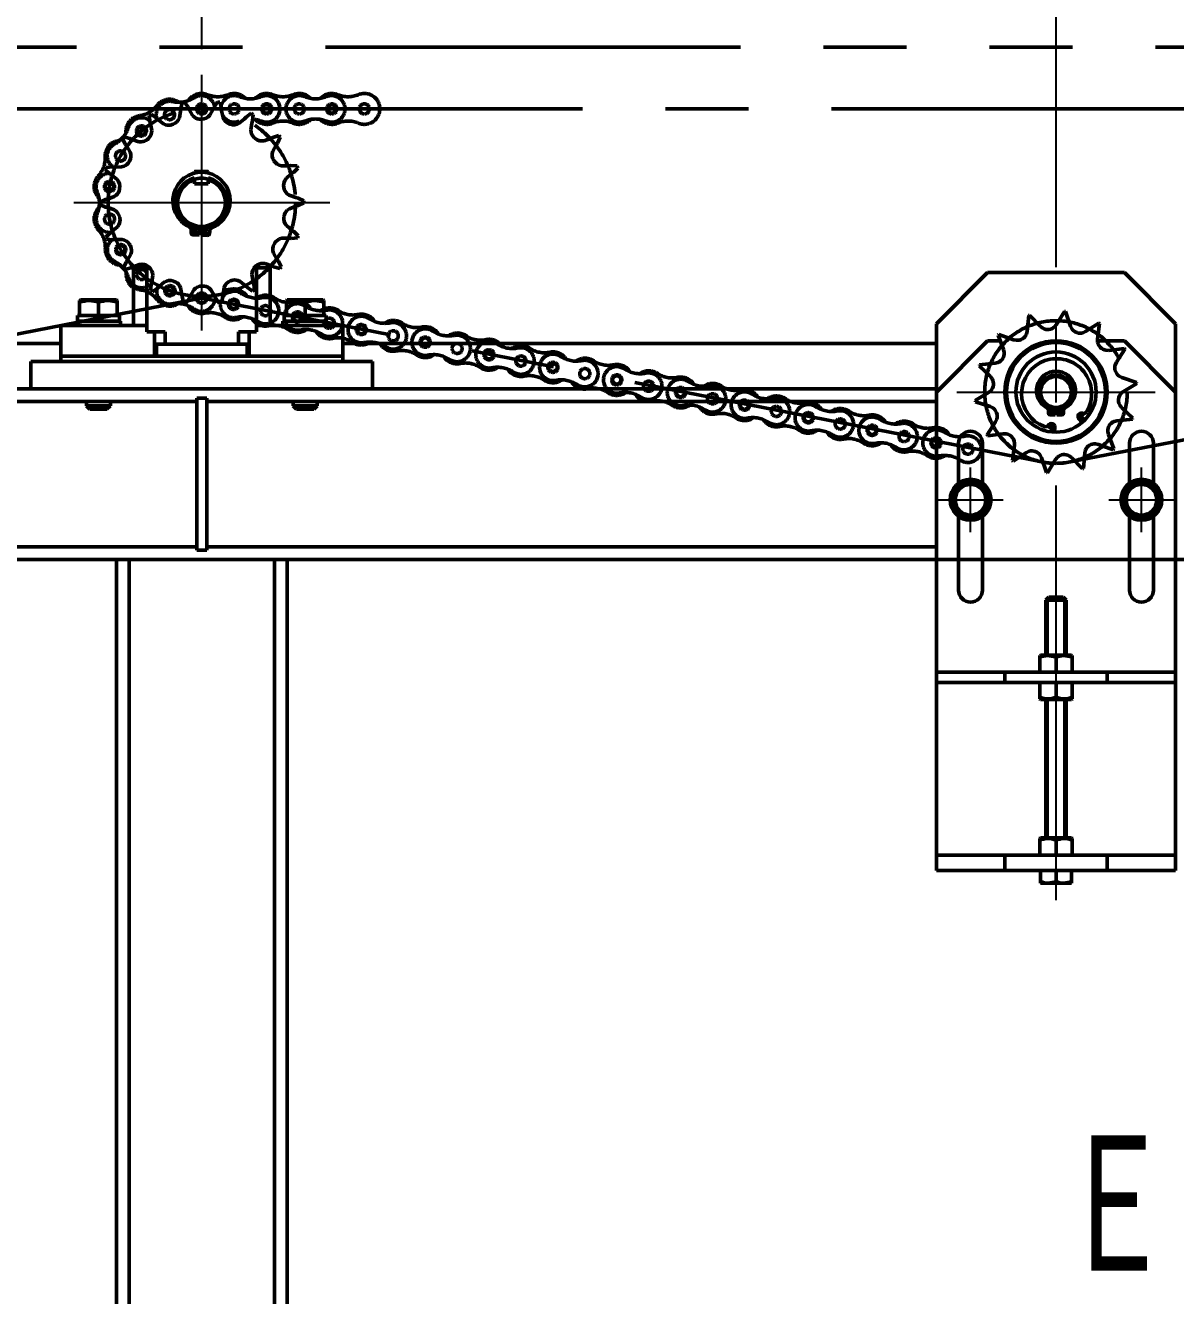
# Model space of a CAD drawing. Header units: millimetres. Extents: x -993 to 13147, y -7260 to 4342.
# Drawn here: x 2967 to 3640, y 353 to 1096 of the extents above; entities that cross this region are included whole.
import ezdxf

# ---------------------------------------------------------------- set-up
doc = ezdxf.new("R2010")
doc.units = ezdxf.units.MM
doc.header["$LTSCALE"] = 7.649257
doc.linetypes.add('CENTER', pattern=[50.8, 31.75, -6.35, 6.35, -6.35])
doc.linetypes.add('PHANTOM', pattern=[63.5, 31.75, -6.35, 6.35, -6.35, 6.35, -6.35])
for name, color, linetype in [('NoLayerName_001', 7, 'Continuous'), ('NoLayerName_002', 7, 'Continuous'), ('NoLayerName_003', 7, 'Continuous')]:
    doc.layers.add(name, color=color, linetype=linetype)
doc.styles.get("Standard").update_dxf_attribs({"font": 'txt', "bigfont": 'extfont2'})
doc.dimstyles.get("Standard").update_dxf_attribs({"dimtxt": 2.5, "dimasz": 2.5, "dimexe": 1.25, "dimexo": 0.625, "dimtad": 1, "dimzin": 0, "dimdsep": 46, "dimtxsty": 'Standard', "dimcen": 2.5, "dimadec": 0, "dimazin": 0, "dimtfac": 0.75, "dimtmove": 0, "dimatfit": 3, "dimfxl": 1, "dimarcsym": 0})

# ---------------------------------------------------------------- blocks, each defined once
blk = doc.blocks.new('_OPEN30')
at = {"color": 0, "linetype": 'ByBlock', "lineweight": -2}
for p, q in [((-1, 0.267949), (0, 0)), ((0, 0), (-1, -0.267949)), ((0, 0), (-1, 0))]:
    blk.add_line(p, q, dxfattribs=at)
blk = doc.blocks.new('*D1562')
at = {"layer": 'Defpoints', "color": 0}
for p in [(2070, 1507.1), (2070, 1067.35), (3070, 1067.35)]:
    blk.add_point(p, dxfattribs=at)
at = {"layer": 'NoLayerName_001', "color": 0, "linetype": 'Continuous', "lineweight": 25}
for p, q in [((2070, 1082.35), (2070, 1522.1)), ((3070, 1082.35), (3070, 1522.1)), ((3025, 1507.1), (2115, 1507.1))]:
    blk.add_line(p, q, dxfattribs=at)
at = {"layer": 'NoLayerName_001', "color": 0, "lineweight": 25, "xscale": 45, "yscale": 45, "zscale": 45}
for p, rotation in [((2070, 1507.1), 180), ((3070, 1507.1), 360)]:
    blk.add_blockref('_OPEN30', p, dxfattribs=dict(at, rotation=rotation))
at = {"layer": 'NoLayerName_001', "color": 2, "lineweight": 50, "insert": (2570, 1567.1), "char_height": 90, "attachment_point": 5}
blk.add_mtext('\\W0.8000;\\T0.8750;1000', dxfattribs=at)
blk = doc.blocks.new('*D1563')
at = {"layer": 'Defpoints', "color": 0}
for p in [(3070, 1507.1), (3070, 1067.35), (4070, 1067.35)]:
    blk.add_point(p, dxfattribs=at)
at = {"layer": 'NoLayerName_001', "color": 0, "linetype": 'Continuous', "lineweight": 25}
for p, q in [((3070, 1082.35), (3070, 1522.1)), ((4070, 1082.35), (4070, 1522.1)), ((4025, 1507.1), (3115, 1507.1))]:
    blk.add_line(p, q, dxfattribs=at)
at = {"layer": 'NoLayerName_001', "color": 0, "lineweight": 25, "xscale": 45, "yscale": 45, "zscale": 45}
for p, rotation in [((3070, 1507.1), 180), ((4070, 1507.1), 360)]:
    blk.add_blockref('_OPEN30', p, dxfattribs=dict(at, rotation=rotation))
at = {"layer": 'NoLayerName_001', "color": 2, "lineweight": 50, "insert": (3570, 1567.1), "char_height": 90, "attachment_point": 5}
blk.add_mtext('\\W0.8000;\\T0.8750;1000', dxfattribs=at)
blk = doc.blocks.new('*D1564')
at = {"layer": 'Defpoints', "color": 0}
for p in [(3570, 1313.2), (3070, 1067.35), (3570, 939.71)]:
    blk.add_point(p, dxfattribs=at)
at = {"layer": 'NoLayerName_001', "color": 0, "linetype": 'Continuous', "lineweight": 25}
for p, q in [((3070, 1082.35), (3070, 1328.2)), ((3570, 954.71), (3570, 1328.2)), ((3115, 1313.2), (3525, 1313.2))]:
    blk.add_line(p, q, dxfattribs=at)
at = {"layer": 'NoLayerName_001', "color": 0, "lineweight": 25, "xscale": 45, "yscale": 45, "zscale": 45, "rotation": 180}
blk.add_blockref('_OPEN30', (3070, 1313.2), dxfattribs=at)
at = {"layer": 'NoLayerName_001', "color": 0, "lineweight": 25, "xscale": 45, "yscale": 45, "zscale": 45}
blk.add_blockref('_OPEN30', (3570, 1313.2), dxfattribs=at)
at = {"layer": 'NoLayerName_001', "color": 2, "lineweight": 50, "insert": (3320, 1373.2), "char_height": 90, "attachment_point": 5}
blk.add_mtext('\\W0.8000;\\T0.8750;500', dxfattribs=at)
blk = doc.blocks.new('JZB_0142')
at = {"layer": 'NoLayerName_001', "color": 7, "linetype": 'Continuous', "lineweight": 50}
for p, q in [((3010, 767.5), (3010, 783.5)), ((3210, 783.5), (3010, 783.5)), ((3210, 767.5), (3210, 783.5)), ((2680, 767.5), (3540, 767.5)), ((2680, 760), (3107, 760)), ((3107, 673.03), (3107, 761.97)), ((3113, 761.97), (3107, 761.97)), ((3113, 673.03), (3113, 761.97)), ((3113, 760), (3540, 760)), ((3107, 675), (2680, 675)), ((3113, 673.03), (3107, 673.03)), ((3540, 675), (3113, 675)), ((3540, 667.5), (2680, 667.5)), ((3060, 667.5), (3060, 12)), ((3067.5, 667.5), (3067.5, 12)), ((3152.5, 667.5), (3152.5, 12)), ((3160, 667.5), (3160, 12))]:
    blk.add_line(p, q, dxfattribs=at)
blk = doc.blocks.new('JZB_0150')
at = {"layer": 'NoLayerName_001', "color": 7, "linetype": 'Continuous', "lineweight": 50}
for p, q in [((30, 200), (0, 170)), ((30, 200), (37.41, 200)), ((94.36, 200), (110, 200)), ((140, 170), (110, 200)), ((0, 170), (0, 0)), ((140, 170), (140, 0)), ((13, 116.65), (13, 140)), ((27, 140), (27, 116.65)), ((113, 116.65), (113, 140)), ((127, 140), (127, 116.65)), ((13, 54), (13, 97.15)), ((27, 97.15), (27, 54)), ((113, 54), (113, 97.15)), ((127, 97.15), (127, 54)), ((0, 6), (140, 6)), ((0, 0), (140, 0)), ((40, 6), (40, 0)), ((100, 0), (100, 6))]:
    blk.add_line(p, q, dxfattribs=at)
for radius in [10, 9]:
    blk.add_circle((70, 170), radius, dxfattribs=at)
for centre, start, end in [((20, 140), 0, 180), ((120, 140), 0, 180), ((20, 54), 180, 0), ((120, 54), 180, 0)]:
    blk.add_arc(centre, 7, start, end, dxfattribs=at)
blk = doc.blocks.new('JZB_0151')
at = {"layer": 'NoLayerName_001', "color": 7, "linetype": 'Continuous', "lineweight": 50}
for start, end in [(255.15973, 260.77905), (267.7649, 272.2351), (279.22292, 284.83831)]:
    blk.add_arc((3.2, 12.5), 12.5, start, end, dxfattribs=at)
blk = doc.blocks.new('JZB_0152')
at = {"layer": 'NoLayerName_001', "color": 7, "linetype": 'Continuous', "lineweight": 50}
for p, q in [((7, 0.97), (7, 2.46)), ((10.9, 3.4), (10.9, 0)), ((11.88, 0), (11.88, 3.4)), ((15.78, 2.46), (15.78, 0.97)), ((10.9, 0), (7.98, 0)), ((14.8, 0), (11.88, 0))]:
    blk.add_line(p, q, dxfattribs=at)
for centre in [(8.95, 1.95), (13.83, 1.95)]:
    blk.add_circle(centre, 1, dxfattribs=at)
for centre, radius, start, end in [((11.39, 14.2), 11.39, 298.36423, 241.63577), ((5.05, 2.46), 1.95, 0, 61.63577), ((7.98, 0.97), 0.975, 180, 270), ((14.8, 0.97), 0.975, 270, 0), ((17.73, 2.46), 1.95, 118.36423, 180)]:
    blk.add_arc(centre, radius, start, end, dxfattribs=at)
blk = doc.blocks.new('JZB_0154')
at = {"layer": 'NoLayerName_001', "color": 7, "linetype": 'Continuous', "lineweight": 50}
for p, q in [((0, 0), (0, 3)), ((165, 3), (0, 3)), ((165, 3), (165, 0))]:
    blk.add_line(p, q, dxfattribs=at)
blk = doc.blocks.new('JZB_0159')
at = {"layer": 'NoLayerName_001', "color": 7, "linetype": 'Continuous', "lineweight": 50}
for p, q in [((0, 3.5), (0, 0)), ((0, 3.5), (1.25, 3.5)), ((11.35, 0), (9.65, 3.5)), ((13.15, 3.5), (14.85, 0)), ((23.25, 3.5), (24.5, 3.5)), ((24.5, 0), (24.5, 3.5))]:
    blk.add_line(p, q, dxfattribs=at)
blk = doc.blocks.new('JZB_0160')
at = {"layer": 'NoLayerName_001', "color": 7, "linetype": 'Continuous', "lineweight": 50}
for p, q in [((26, 2.5), (0, 2.5)), ((0, 2.5), (0, 0)), ((26, 0), (26, 2.5))]:
    blk.add_line(p, q, dxfattribs=at)
blk = doc.blocks.new('JZB_0161')
at = {"layer": 'NoLayerName_001', "color": 7, "linetype": 'Continuous', "lineweight": 50}
for p, q in [((0, 3.5), (0, 0)), ((0, 3.5), (1.25, 3.5)), ((11.35, 0), (9.65, 3.5)), ((13.15, 3.5), (14.85, 0)), ((23.25, 3.5), (24.5, 3.5)), ((24.5, 0), (24.5, 3.5))]:
    blk.add_line(p, q, dxfattribs=at)
blk = doc.blocks.new('JZB_0162')
at = {"layer": 'NoLayerName_001', "color": 7, "linetype": 'Continuous', "lineweight": 50}
for p, q in [((26, 2.5), (0, 2.5)), ((0, 2.5), (0, 0)), ((26, 0), (26, 2.5))]:
    blk.add_line(p, q, dxfattribs=at)
blk = doc.blocks.new('JZB_0163')
at = {"layer": 'NoLayerName_001', "color": 7, "linetype": 'Continuous', "lineweight": 50}
for p, q in [((0.5, 64), (0, 63.71)), ((0, 63.71), (0, 55)), ((0.5, 64), (21.5, 64)), ((11, 55), (11, 62.73)), ((22, 63.71), (21.5, 64)), ((22, 63.71), (22, 55)), ((0, 55), (22, 55)), ((4, 4.28), (4, 2)), ((18, 2), (4, 2)), ((4, 2), (6, 0)), ((16, 0), (18, 2)), ((18, 2), (18, 4.28)), ((16, 0), (6, 0))]:
    blk.add_line(p, q, dxfattribs=at)
at = {"layer": 'NoLayerName_001', "color": 7, "linetype": 'Continuous', "lineweight": 50, "start_tangent": (0.986522, 0.163628), "end_tangent": (0.982196, -0.187857)}
for points in [[(0, 62.73), (5.89, 63.71), (11, 62.73)], [(11, 62.73), (16.89, 63.71), (22, 62.73)]]:
    blk.add_spline(points, degree=3, dxfattribs=at)
blk = doc.blocks.new('JZB_0164')
at = {"layer": 'NoLayerName_001', "color": 7, "linetype": 'Continuous', "lineweight": 50}
for p, q in [((0.5, 64), (0, 63.71)), ((0, 55), (0, 63.71)), ((0.5, 64), (21.5, 64)), ((11, 55), (11, 62.73)), ((22, 63.71), (21.5, 64)), ((22, 63.71), (22, 55)), ((0, 55), (22, 55)), ((4, 4.28), (4, 2)), ((18, 2), (4, 2)), ((4, 2), (6, 0)), ((16, 0), (18, 2)), ((18, 2), (18, 4.28)), ((16, 0), (6, 0))]:
    blk.add_line(p, q, dxfattribs=at)
at = {"layer": 'NoLayerName_001', "color": 7, "linetype": 'Continuous', "lineweight": 50, "start_tangent": (0.986522, 0.163628), "end_tangent": (0.982196, -0.187857)}
for points in [[(0, 62.73), (5.89, 63.71), (11, 62.73)], [(11, 62.73), (16.89, 63.71), (22, 62.73)]]:
    blk.add_spline(points, degree=3, dxfattribs=at)
blk = doc.blocks.new('JZB_0165')
at = {"layer": 'NoLayerName_001', "color": 7, "linetype": 'Continuous', "lineweight": 50}
for start, end in [(154.17078, 209.37944), (94.09895, 146.11564), (32.09734, 78.01881), (334.3923, 26.10468), (213.74988, 265.61424), (273.31891, 326.79776)]:
    blk.add_arc((10.75, 10.73), 10.75, start, end, dxfattribs=at)
blk = doc.blocks.new('JZB_0166')
at = {"layer": 'NoLayerName_001', "color": 7, "linetype": 'Continuous', "lineweight": 50}
blk.add_circle((12, 12), 12, dxfattribs=at)
blk = doc.blocks.new('JZB_0167')
at = {"layer": 'NoLayerName_001', "color": 7, "linetype": 'Continuous', "lineweight": 50}
blk.add_circle((12, 12), 12, dxfattribs=at)
blk = doc.blocks.new('JZB_0168')
at = {"layer": 'NoLayerName_001', "color": 7, "linetype": 'Continuous', "lineweight": 50}
for p, q in [((9.5, 21.94), (0, 16.45)), ((0, 16.45), (0, 5.48)), ((19, 16.45), (9.5, 21.94)), ((19, 5.48), (19, 16.45)), ((0, 5.48), (9.5, 0)), ((9.5, 0), (19, 5.48))]:
    blk.add_line(p, q, dxfattribs=at)
blk.add_circle((9.5, 10.97), 9, dxfattribs=at)
blk = doc.blocks.new('JZB_0169')
at = {"layer": 'NoLayerName_001', "color": 7, "linetype": 'Continuous', "lineweight": 50}
for p, q in [((9.5, 21.94), (0, 16.45)), ((0, 16.45), (0, 5.48)), ((19, 16.45), (9.5, 21.94)), ((19, 5.48), (19, 16.45)), ((0, 5.48), (9.5, 0)), ((9.5, 0), (19, 5.48))]:
    blk.add_line(p, q, dxfattribs=at)
blk.add_circle((9.5, 10.97), 9, dxfattribs=at)
blk = doc.blocks.new('JZB_0170')
at = {"layer": 'NoLayerName_001', "color": 7, "linetype": 'Continuous', "lineweight": 50}
for start, end in [(154.17078, 211.32179), (94.09895, 146.11564), (32.09734, 78.01881), (334.3923, 26.10468), (213.74988, 265.61424), (273.31891, 326.79776)]:
    blk.add_arc((10.75, 10.73), 10.75, start, end, dxfattribs=at)
blk = doc.blocks.new('JZB_0199')
at = {"layer": 'NoLayerName_001', "color": 7, "linetype": 'Continuous', "lineweight": 50}
for p, q in [((0.5, 10), (0, 9.71)), ((0, 9.71), (0, 0)), ((0.5, 10), (18.5, 10)), ((9.5, 0), (9.5, 8.86)), ((19, 9.71), (18.5, 10)), ((19, 9.71), (19, 0))]:
    blk.add_line(p, q, dxfattribs=at)
at = {"layer": 'NoLayerName_001', "color": 7, "linetype": 'Continuous', "lineweight": 50, "start_tangent": (-0.986522, 0.163629), "end_tangent": (-0.982197, -0.187856)}
for points in [[(9.5, 8.86), (4.41, 9.71), (0, 8.86)], [(19, 8.86), (13.91, 9.71), (9.5, 8.86)]]:
    blk.add_spline(points, degree=3, dxfattribs=at)
blk = doc.blocks.new('JZB_0200')
at = {"layer": 'NoLayerName_001', "color": 7, "linetype": 'Continuous', "lineweight": 50}
for p, q in [((0, 0.29), (0, 10)), ((9.5, 10), (9.5, 1.14)), ((19, 10), (19, 0.29)), ((0, 0.29), (0.5, 0)), ((18.5, 0), (0.5, 0)), ((18.5, 0), (19, 0.29))]:
    blk.add_line(p, q, dxfattribs=at)
at = {"layer": 'NoLayerName_001', "color": 7, "linetype": 'Continuous', "lineweight": 50, "start_tangent": (0.986522, -0.163629), "end_tangent": (0.982197, 0.187856)}
for points in [[(0, 1.14), (5.09, 0.29), (9.5, 1.14)], [(9.5, 1.14), (14.59, 0.29), (19, 1.14)]]:
    blk.add_spline(points, degree=3, dxfattribs=at)
blk = doc.blocks.new('JZB_0201')
at = {"layer": 'NoLayerName_001', "color": 7, "linetype": 'Continuous', "lineweight": 50}
for p, q in [((0.5, 10), (0, 9.71)), ((0, 9.71), (0, 0)), ((0.5, 10), (18.5, 10)), ((9.5, 0), (9.5, 8.86)), ((19, 9.71), (18.5, 10)), ((19, 9.71), (19, 0))]:
    blk.add_line(p, q, dxfattribs=at)
at = {"layer": 'NoLayerName_001', "color": 7, "linetype": 'Continuous', "lineweight": 50, "start_tangent": (-0.986522, 0.163629), "end_tangent": (-0.982197, -0.187856)}
for points in [[(9.5, 8.86), (4.41, 9.71), (0, 8.86)], [(19, 8.86), (13.91, 9.71), (9.5, 8.86)]]:
    blk.add_spline(points, degree=3, dxfattribs=at)
blk = doc.blocks.new('JZB_0208')
at = {"layer": 'NoLayerName_001', "color": 7, "linetype": 'Continuous', "lineweight": 50}
for p, q in [((2962.5, 0), (3027.5, 0)), ((3192.5, 0), (3540, 0))]:
    blk.add_line(p, q, dxfattribs=at)
blk = doc.blocks.new('JZB_0218')
at = {"layer": 'NoLayerName_003', "color": 7, "linetype": 'Continuous', "lineweight": 50}
for p, q in [((50.4, 53.09), (50.4, 14.4)), ((114.6, 53.19), (114.6, 14.4)), ((122.5, 53.29), (122.5, 18)), ((50.4, 51.81), (42.5, 51.81)), ((42.5, 51.81), (42.5, 18)), ((122.5, 51.81), (114.6, 51.81)), ((0, 18), (0, 0)), ((0, 18), (50.4, 18)), ((114.6, 18), (165, 18)), ((165, 18), (165, 0)), ((50.4, 14.4), (61, 14.4)), ((54.75, 14.4), (54.75, 0)), ((61, 14.4), (61, 7.2)), ((104, 14.4), (104, 7.2)), ((114.6, 14.4), (104, 14.4)), ((110.25, 14.4), (110.25, 0)), ((56, 7.2), (56, 0)), ((109, 7.2), (56, 7.2)), ((109, 0), (109, 7.2))]:
    blk.add_line(p, q, dxfattribs=at)
blk = doc.blocks.new('JZB_0319')
at = {"layer": 'NoLayerName_001', "color": 7, "linetype": 'Continuous', "lineweight": 50}
for p, q in [((4.75, 167.5), (3, 165.75)), ((15, 165.75), (3, 165.75)), ((3, 165.75), (3, 133.6)), ((13.25, 167.5), (4.75, 167.5)), ((15, 165.75), (13.25, 167.5)), ((15, 133.6), (15, 165.75)), ((3, 107.6), (3, 26.5)), ((15, 26.5), (15, 107.6)), ((0, 0), (0, 7.5)), ((9, 0.8), (9, 7.5)), ((18, 0), (18, 7.5)), ((9, 0.8), (4.5, 0)), ((18, 0.8), (13.5, 0)), ((0, 0), (18, 0))]:
    blk.add_line(p, q, dxfattribs=at)
at = {"layer": 'NoLayerName_001', "color": 3, "linetype": 'Continuous', "lineweight": 50}
for p, q in [((3.88, 165.75), (3.88, 133.6)), ((14.13, 133.6), (14.13, 165.75)), ((3.88, 107.6), (3.88, 26.5)), ((14.13, 26.5), (14.13, 107.6))]:
    blk.add_line(p, q, dxfattribs=at)
at = {"layer": 'NoLayerName_001', "color": 7, "linetype": 'Continuous', "lineweight": 50, "start_tangent": (-0.999906, 0.013678), "end_tangent": (-0.982197, 0.187856)}
for points in [[(4.5, 0), (4.18, 0), (0, 0.8)], [(13.5, 0), (13.18, 0), (9, 0.8)]]:
    blk.add_spline(points, degree=3, dxfattribs=at)
blk = doc.blocks.new('JZB_0324')
at = {"layer": 'NoLayerName_001', "color": 7, "linetype": 'Continuous', "lineweight": 50}
for p, q in [((30, 350), (0, 320)), ((30, 350), (110, 350)), ((140, 320), (110, 350)), ((0, 280.1), (0, 320)), ((140, 320), (140, 280.1)), ((0, 110.1), (0, 0)), ((140, 110.1), (140, 0)), ((0, 9), (140, 9)), ((40, 9), (40, 0)), ((100, 0), (100, 9)), ((0, 0), (140, 0))]:
    blk.add_line(p, q, dxfattribs=at)
blk = doc.blocks.new('JZB_0382')
at = {"layer": 'NoLayerName_002', "color": 7, "linetype": 'Continuous', "lineweight": 50}
for p, q in [((11, 26), (11, 29.46)), ((11, 26), (19, 26)), ((19, 26), (19, 29.46))]:
    blk.add_line(p, q, dxfattribs=at)
for radius, start, end in [(15, 105.46601, 74.53399), (14, 106.60155, 73.39845)]:
    blk.add_arc((15, 15), radius, start, end, dxfattribs=at)
blk = doc.blocks.new('JZB_0387')
at = {"layer": 'NoLayerName_002', "color": 3, "linetype": 'PHANTOM', "lineweight": 50}
for p, q in [((0, 300), (1973.5, 300)), ((1973.5, 0), (0, 0))]:
    blk.add_line(p, q, dxfattribs=at)
blk = doc.blocks.new('JZB_0391')
at = {"layer": 'NoLayerName_003', "color": 7, "linetype": 'Continuous', "lineweight": 50}
for p, q in [((30.36, 82.9), (31.23, 91.96)), ((31.79, 92.16), (38.13, 85.62)), ((47.5, 86.69), (52.21, 94.48)), ((52.81, 94.41), (55.69, 85.77)), ((30.36, 82.9), (29.94, 81.2)), ((39.52, 84.56), (38.13, 85.62)), ((47.5, 86.69), (46.38, 85.34)), ((56.48, 84.21), (55.69, 85.77)), ((64.59, 82.66), (63, 81.93)), ((64.59, 82.66), (72.22, 87.63)), ((72.73, 87.32), (71.57, 78.28)), ((16.56, 72.04), (13.41, 80.59)), ((13.83, 81.01), (22.38, 77.87)), ((24.09, 77.52), (22.38, 77.87)), ((71.6, 76.53), (71.57, 78.28)), ((16.56, 72.04), (16.91, 70.33)), ((78.24, 71.62), (76.49, 71.66)), ((78.24, 71.62), (87.27, 72.79)), ((87.59, 72.29), (82.63, 64.65)), ((8.83, 56.28), (2.29, 62.61)), ((2.48, 63.18), (11.55, 64.06)), ((13.24, 64.48), (11.55, 64.06)), ((81.9, 63.06), (82.63, 64.65)), ((8.83, 56.28), (9.9, 54.89)), ((85.75, 55.75), (84.19, 56.54)), ((85.75, 55.75), (94.39, 52.89)), ((94.46, 52.29), (86.68, 47.57)), ((0, 42.18), (7.78, 46.91)), ((9.13, 48.03), (7.78, 46.91)), ((8.71, 38.72), (0.07, 41.59)), ((8.71, 38.72), (10.27, 37.93)), ((85.63, 38.2), (84.56, 39.59)), ((85.63, 38.2), (92.17, 31.87)), ((6.87, 22.19), (11.83, 29.83)), ((12.56, 31.42), (11.83, 29.83)), ((60.61, 31.63), (62.52, 29.39)), ((81.22, 29.99), (82.91, 30.42)), ((91.98, 31.3), (82.91, 30.42)), ((16.22, 22.85), (7.19, 21.68)), ((16.22, 22.85), (17.97, 22.82)), ((46.43, 23.75), (46.53, 26.69)), ((77.9, 22.43), (77.55, 24.14)), ((77.9, 22.43), (81.05, 13.89)), ((21.74, 7.16), (22.89, 16.19)), ((70.37, 16.96), (72.08, 16.6)), ((80.63, 13.46), (72.08, 16.6)), ((29.87, 11.81), (22.24, 6.84)), ((29.87, 11.81), (31.46, 12.54)), ((37.98, 10.27), (38.77, 8.71)), ((41.65, 0.07), (38.77, 8.71)), ((46.96, 7.79), (42.25, 0)), ((46.96, 7.79), (48.08, 9.14)), ((54.94, 9.92), (56.33, 8.85)), ((62.67, 2.32), (56.33, 8.85)), ((64.1, 11.58), (63.23, 2.52)), ((64.1, 11.58), (64.52, 13.28))]:
    blk.add_line(p, q, dxfattribs=at)
at = {"layer": 'NoLayerName_003', "color": 4, "linetype": 'CENTER', "lineweight": 50}
blk.add_circle((47.23, 47.24), 41.76, dxfattribs=at)
at = {"layer": 'NoLayerName_003', "color": 7, "linetype": 'Continuous', "lineweight": 50}
for centre, radius in [((47.23, 47.24), 30), ((47.23, 47.24), 29), ((47.23, 47.24), 23.5), ((47.23, 47.24), 10), ((62.13, 32.93), 1), ((44.54, 26.76), 1)]:
    blk.add_circle(centre, radius, dxfattribs=at)
for centre, radius, start, end in [((47.23, 47.24), 47.5, 108.9669, 109.69064), ((47.23, 47.24), 47.5, 83.25261, 83.97635), ((42.41, 89.77), 5.96, 241.03277, 311.91048), ((61.34, 87.65), 5.96, 215.31849, 286.19619), ((47.23, 47.24), 47.5, 57.53833, 58.26207), ((47.23, 47.24), 47.5, 134.68118, 135.40492), ((24.43, 83.46), 5.96, 266.74706, 337.62476), ((77.48, 77.53), 5.96, 189.6042, 260.48191), ((10.97, 69.98), 5.96, 292.46134, 3.33905), ((47.23, 47.24), 47.5, 31.82404, 32.54778), ((47.23, 47.24), 47.5, 160.39547, 161.11921), ((47.58, 46.23), 20.53, 329.04419, 249.61334), ((87.62, 61.41), 5.96, 163.88991, 234.76762), ((4.69, 52), 5.96, 318.17563, 29.05333), ((47.23, 47.24), 47.5, 6.10975, 6.83349), ((89.77, 42.48), 5.96, 121.27266, 209.05333), ((47.23, 47.24), 47.5, 186.10975, 186.83349), ((6.84, 33.07), 5.96, 343.88991, 54.76762), ((62.13, 32.93), 2, 70.27485, 220.59711), ((63.48, 36.7), 2, 250.27485, 329.04419), ((83.49, 24.49), 5.96, 112.46134, 183.33905), ((47.23, 47.24), 47.5, 340.39547, 341.11921), ((16.99, 16.95), 5.96, 352.70123, 80.48191), ((41.13, 28.86), 2, 249.61334, 328.38268), ((44.54, 26.76), 2, 358.06042, 148.38269), ((47.23, 47.24), 47.5, 211.82404, 212.54778), ((70.03, 11.01), 5.96, 86.74706, 157.62476), ((33.12, 6.82), 5.96, 35.31849, 106.19619), ((52.05, 4.71), 5.96, 61.03277, 131.91048), ((47.23, 47.24), 47.5, 314.68118, 315.40492), ((47.23, 47.24), 47.5, 237.53833, 238.26207), ((47.23, 47.24), 47.5, 263.25261, 263.97635), ((47.23, 47.24), 47.5, 288.9669, 289.69064)]:
    blk.add_arc(centre, radius, start, end, dxfattribs=at)
blk = doc.blocks.new('JZB_0392')
at = {"layer": 'NoLayerName_001', "color": 4, "linetype": 'CENTER', "lineweight": 50}
for p, q in [((1063.1, 207.51), (63.1, 207.51)), ((555.02, 0.79), (52.6, 98.82)), ((1073.61, 98.82), (571.42, 0.79))]:
    blk.add_line(p, q, dxfattribs=at)
blk.add_circle((63.1, 152.66), 54.85, dxfattribs=at)
blk.add_arc((563.22, 42.82), 42.82, 258.95955, 281.04556, dxfattribs=at)
at = {"layer": 'NoLayerName_003', "color": 3, "linetype": 'PHANTOM', "lineweight": 50}
for p, q in [((82.05, 198.46), (82.04, 198.46)), ((120.15, 198.46), (120.14, 198.46)), ((158.25, 198.46), (158.24, 198.46)), ((102.12, 98.28), (102.13, 98.27)), ((139.5, 90.9), (139.51, 90.9)), ((176.88, 83.53), (176.89, 83.53)), ((214.26, 76.16), (214.27, 76.15)), ((251.64, 68.78), (251.65, 68.78)), ((289.02, 61.41), (289.03, 61.41)), ((326.4, 54.04), (326.41, 54.04)), ((363.78, 46.67), (363.79, 46.66)), ((401.16, 39.29), (401.17, 39.29)), ((438.54, 31.92), (438.55, 31.92)), ((475.92, 24.55), (475.93, 24.54))]:
    blk.add_line(p, q, dxfattribs=at)
for centre, radius in [((62.98, 207.51), 2.98), ((62.98, 207.51), 2.48), ((82.03, 207.51), 2.98), ((101.08, 207.51), 2.98), ((101.08, 207.51), 2.48), ((120.13, 207.51), 2.98), ((139.18, 207.51), 2.98), ((139.18, 207.51), 2.48), ((158.23, 207.51), 2.98), ((44.22, 204.16), 2.98), ((27.75, 194.6), 2.98), ((27.75, 194.6), 2.48), ((15.53, 179.98), 2.98), ((9.06, 162.06), 2.98), ((9.06, 162.06), 2.48), ((9.1, 143.01), 2.98), ((15.66, 125.12), 2.98), ((15.66, 125.12), 2.48), ((27.94, 110.56), 2.98), ((44.45, 101.07), 2.98), ((44.45, 101.07), 2.48), ((63.01, 96.76), 2.98), ((81.7, 93.08), 2.98), ((81.7, 93.08), 2.48), ((100.39, 89.39), 2.98), ((119.08, 85.71), 2.98), ((119.08, 85.71), 2.48), ((137.77, 82.02), 2.98), ((156.46, 78.33), 2.98), ((156.46, 78.33), 2.48), ((175.15, 74.65), 2.98), ((193.84, 70.96), 2.98), ((193.84, 70.96), 2.48), ((212.53, 67.27), 2.98), ((231.22, 63.59), 2.98), ((231.22, 63.59), 2.48), ((249.91, 59.9), 2.98), ((268.6, 56.21), 2.98), ((268.6, 56.21), 2.48), ((287.29, 52.53), 2.98), ((305.98, 48.84), 2.98), ((305.98, 48.84), 2.48), ((324.67, 45.15), 2.98), ((343.36, 41.47), 2.98), ((343.36, 41.47), 2.48), ((362.05, 37.78), 2.98), ((380.74, 34.1), 2.98), ((380.74, 34.1), 2.48), ((399.43, 30.41), 2.98), ((418.12, 26.72), 2.98), ((418.12, 26.72), 2.48), ((436.81, 23.04), 2.98), ((455.5, 19.35), 2.98), ((455.5, 19.35), 2.48), ((474.19, 15.66), 2.98), ((492.88, 11.98), 2.98), ((492.88, 11.98), 2.48), ((511.57, 8.29), 2.98)]:
    blk.add_circle(centre, radius, dxfattribs=at)
for centre, radius, start, end in [((62.95, 207.51), 9.05, 66.9193, 147.42733), ((72.5, 229.92), 15.31, 246.9193, 293.08154), ((82.05, 207.51), 9.05, 42.74636, 113.08154), ((101.05, 207.51), 9.05, 66.91888, 137.25361), ((110.6, 229.92), 15.31, 246.91888, 293.08112), ((120.15, 207.51), 9.05, 42.74638, 113.08112), ((139.15, 207.51), 9.05, 66.91888, 137.25363), ((148.7, 229.92), 15.31, 246.91888, 293.08112), ((158.25, 207.51), 9.05, 270, 113.08112), ((24.74, 218.76), 15.31, 277.04822, 323.21046), ((44.25, 204.16), 7.8, 77.50956, 190.17984), ((44.24, 204.17), 9.05, 52.79096, 143.21046), ((49.59, 228.28), 16.9, 257.50956, 302.74929), ((62.95, 207.5), 7.8, 7.58052, 122.74929), ((82.05, 207.51), 7.8, 67.38014, 171.87142), ((91.55, 230.31), 16.9, 247.38014, 292.61986), ((101.05, 207.51), 7.8, 247.38014, 112.61986), ((120.15, 207.51), 7.8, 67.38014, 292.61986), ((129.65, 230.31), 16.9, 247.38014, 292.61986), ((139.15, 207.51), 7.8, 247.38014, 112.61986), ((27.72, 194.58), 9.05, 97.04822, 187.46772), ((27.73, 194.58), 7.8, 47.58024, 162.74913), ((82.05, 207.51), 7.8, 207.11917, 292.61986), ((91.55, 184.71), 16.9, 67.38014, 85.32914), ((101.05, 207.51), 9.05, 222.74637, 291.41462), ((120.15, 207.51), 9.05, 270, 317.25361), ((129.65, 184.71), 16.9, 67.38014, 112.61986), ((139.15, 207.51), 9.05, 222.74637, 291.41462), ((4.14, 201.9), 16.9, 297.5094, 342.74913), ((72.49, 185.1), 15.31, 66.9193, 69.50198), ((82.04, 207.51), 9.05, 246.9193, 270.00042), ((82.05, 207.51), 9.05, 270.00042, 284.7325), ((110.59, 185.1), 15.31, 66.91888, 114.01466), ((120.14, 207.51), 9.05, 246.91888, 270), ((148.69, 185.1), 15.31, 66.91888, 114.01466), ((158.24, 207.51), 9.05, 246.91888, 270), ((15.54, 180), 9.05, 92.79082, 183.21031), ((15.55, 179.99), 7.8, 117.5094, 230.1805), ((-8.78, 178.63), 15.31, 317.04807, 3.21031), ((9.05, 162.04), 9.05, 137.04807, 227.46754), ((9.06, 162.03), 7.8, 87.57998, 202.74898), ((-13.72, 152.48), 16.9, 337.50925, 22.74898), ((9.09, 143.03), 9.05, 132.79064, 223.21015), ((9.1, 143.03), 7.8, 157.50925, 277.83802), ((-8.66, 126.35), 15.31, 357.04791, 43.21015), ((15.67, 125.1), 7.8, 127.57971, 242.74883), ((15.67, 125.1), 9.05, 177.04791, 267.46737), ((4.36, 103.15), 16.9, 17.5091, 62.74883), ((27.91, 110.57), 9.05, 172.79052, 263.21001), ((27.92, 110.58), 7.8, 197.5091, 310.18175), ((25.03, 86.38), 15.31, 37.04777, 83.21001), ((44.48, 101.06), 7.8, 170.29066, 279.55763), ((81.73, 93.07), 7.8, 56.22229, 143.9828), ((76.71, 116.9), 15.31, 267.48305, 282.85682), ((81.73, 93.07), 9.05, 31.58854, 100.25678), ((95.46, 113.6), 16.9, 236.22229, 281.46202), ((100.37, 89.4), 9.05, 78.84216, 126.09577), ((100.37, 89.4), 7.8, 236.22229, 101.46202), ((100.38, 89.39), 9.05, 55.76104, 78.84216), ((114.09, 109.53), 15.31, 235.76104, 282.85682), ((44.48, 101.06), 9.05, 217.04777, 304.26344), ((48.58, 76.71), 16.9, 54.3179, 99.55763), ((62.99, 96.77), 9.05, 209.67567, 281.92328), ((62.99, 96.77), 7.8, 234.3179, 358.71138), ((81.73, 93.07), 7.8, 173.76434, 281.46202), ((119.11, 85.7), 7.8, 56.22229, 281.46202), ((119.11, 85.7), 9.05, 31.58855, 100.25678), ((132.84, 106.23), 16.9, 236.22229, 281.46202), ((137.75, 82.02), 9.05, 78.84216, 126.09578), ((137.75, 82.02), 7.8, 236.22229, 101.46202), ((137.76, 82.02), 9.05, 55.76104, 78.84216), ((151.47, 102.16), 15.31, 235.76104, 282.85682), ((68.02, 72.93), 15.31, 55.76104, 101.92328), ((81.73, 93.07), 9.05, 235.76104, 306.09578), ((86.63, 68.87), 16.9, 56.22229, 101.46202), ((100.37, 89.4), 9.05, 211.58856, 281.92328), ((156.49, 78.33), 7.8, 56.22229, 281.46202), ((156.49, 78.33), 9.05, 31.58854, 100.25678), ((170.22, 98.86), 16.9, 236.22229, 281.46202), ((175.13, 74.65), 9.05, 78.84216, 126.09577), ((175.13, 74.65), 7.8, 236.22229, 101.46202), ((175.14, 74.65), 9.05, 55.76104, 78.84216), ((188.85, 94.79), 15.31, 235.76104, 282.85682), ((105.4, 65.56), 15.31, 55.76104, 101.92328), ((119.11, 85.7), 9.05, 235.76104, 306.09579), ((124.01, 61.49), 16.9, 56.22229, 101.46202), ((137.75, 82.02), 9.05, 211.58853, 281.92328), ((193.87, 70.95), 7.8, 56.22229, 281.46202), ((193.87, 70.95), 9.05, 31.58853, 100.25678), ((207.6, 91.49), 16.9, 236.22229, 281.46202), ((212.51, 67.28), 9.05, 78.84216, 126.09576), ((212.51, 67.28), 7.8, 236.22229, 101.46202), ((212.52, 67.28), 9.05, 55.76104, 78.84216), ((226.23, 87.41), 15.31, 235.76104, 282.85682), ((142.78, 58.19), 15.31, 55.76104, 101.92328), ((156.49, 78.33), 9.05, 235.76104, 306.09579), ((161.39, 54.12), 16.9, 56.22229, 101.46202), ((175.13, 74.65), 9.05, 211.58853, 281.92328), ((231.25, 63.58), 7.8, 56.22229, 281.46202), ((231.25, 63.58), 9.05, 31.58851, 100.25678), ((244.98, 84.11), 16.9, 236.22229, 281.46202), ((249.89, 59.91), 9.05, 78.84216, 126.09579), ((249.89, 59.91), 7.8, 236.22229, 101.46202), ((249.9, 59.9), 9.05, 55.76104, 78.84216), ((263.61, 80.04), 15.31, 235.76104, 282.85682), ((180.16, 50.82), 15.31, 55.76104, 101.92328), ((193.87, 70.95), 9.05, 235.76104, 306.09582), ((198.77, 46.75), 16.9, 56.22229, 101.46202), ((212.51, 67.28), 9.05, 211.58853, 281.92328), ((268.62, 56.21), 7.8, 56.22229, 281.46202), ((268.62, 56.21), 9.05, 31.58851, 100.25678), ((282.36, 76.74), 16.9, 236.22229, 281.46202), ((287.27, 52.53), 9.05, 78.84216, 126.0958), ((287.27, 52.53), 7.8, 236.22229, 101.46202), ((287.28, 52.53), 9.05, 55.76104, 78.84216), ((300.99, 72.67), 15.31, 235.76104, 282.85682), ((217.54, 43.44), 15.31, 55.76104, 101.92328), ((231.25, 63.58), 9.05, 235.76104, 306.09579), ((236.15, 39.37), 16.9, 56.22229, 101.46202), ((249.89, 59.91), 9.05, 211.58853, 281.92328), ((306, 48.84), 7.8, 56.22229, 281.46202), ((306, 48.84), 9.05, 31.58851, 100.25678), ((319.74, 69.37), 16.9, 236.22229, 281.46202), ((324.65, 45.16), 9.05, 78.84216, 126.0958), ((324.65, 45.16), 7.8, 236.22229, 101.46202), ((324.66, 45.16), 9.05, 55.76104, 78.84216), ((338.37, 65.3), 15.31, 235.76104, 282.85682), ((254.92, 36.07), 15.31, 55.76104, 101.92328), ((268.62, 56.21), 9.05, 235.76104, 306.0958), ((273.53, 32), 16.9, 56.22229, 101.46202), ((287.27, 52.53), 9.05, 211.58854, 281.92328), ((343.38, 41.46), 7.8, 56.22229, 281.46202), ((343.38, 41.46), 9.05, 31.58853, 100.25678), ((357.12, 61.99), 16.9, 236.22229, 281.46202), ((362.03, 37.79), 9.05, 78.84216, 126.09578), ((362.03, 37.79), 7.8, 236.22229, 101.46202), ((362.04, 37.78), 9.05, 55.76104, 78.84216), ((375.75, 57.92), 15.31, 235.76104, 282.85682), ((292.3, 28.7), 15.31, 55.76104, 101.92328), ((306, 48.84), 9.05, 235.76104, 306.09578), ((310.91, 24.63), 16.9, 56.22229, 101.46202), ((324.65, 45.16), 9.05, 211.58852, 281.92328), ((380.76, 34.09), 7.8, 56.22229, 281.46202), ((380.76, 34.09), 9.05, 31.58857, 100.25678), ((394.5, 54.62), 16.9, 236.22229, 281.46202), ((399.41, 30.41), 9.05, 78.84216, 126.09577), ((399.41, 30.41), 7.8, 236.22229, 101.46202), ((399.42, 30.41), 9.05, 55.76104, 78.84216), ((413.13, 50.55), 15.31, 235.76104, 282.85682), ((329.68, 21.33), 15.31, 55.76104, 101.92328), ((343.38, 41.46), 9.05, 235.76104, 306.0958), ((348.29, 17.26), 16.9, 56.22229, 101.46202), ((362.03, 37.79), 9.05, 211.58854, 281.92328), ((418.14, 26.72), 7.8, 56.22229, 281.46202), ((418.14, 26.72), 9.05, 31.58854, 100.25678), ((431.88, 47.25), 16.9, 236.22229, 281.46202), ((436.79, 23.04), 9.05, 78.84216, 126.09577), ((436.79, 23.04), 7.8, 236.22229, 101.46202), ((436.8, 23.04), 9.05, 55.76104, 78.84216), ((450.51, 43.18), 15.31, 235.76104, 282.85682), ((367.06, 13.95), 15.31, 55.76104, 101.92328), ((380.76, 34.09), 9.05, 235.76104, 306.09578), ((385.67, 9.88), 16.9, 56.22229, 101.46202), ((399.41, 30.41), 9.05, 211.58853, 281.92328), ((455.52, 19.35), 7.8, 56.22229, 281.46202), ((455.52, 19.35), 9.05, 31.58854, 100.25678), ((469.26, 39.88), 16.9, 236.22229, 281.46202), ((474.16, 15.67), 9.05, 78.84216, 126.0958), ((474.16, 15.67), 7.8, 236.22229, 101.46202), ((474.18, 15.67), 9.05, 55.76104, 78.84216), ((487.89, 35.8), 15.31, 235.76104, 282.85682), ((404.44, 6.58), 15.31, 55.76104, 101.92328), ((418.14, 26.72), 9.05, 235.76104, 306.09577), ((423.05, 2.51), 16.9, 56.22229, 101.46202), ((436.79, 23.04), 9.05, 211.58855, 281.92328), ((492.9, 11.97), 7.8, 56.22229, 281.46202), ((492.9, 11.97), 9.05, 31.58853, 100.25678), ((506.64, 32.5), 16.9, 236.22229, 281.46202), ((511.54, 8.3), 7.8, 236.22229, 101.46202), ((441.82, -0.79), 15.31, 55.76104, 101.92328), ((455.52, 19.35), 9.05, 235.76104, 306.09579), ((460.43, -4.86), 16.9, 56.22229, 101.46202), ((474.16, 15.67), 9.05, 211.58852, 281.92328), ((479.2, -8.17), 15.31, 55.76104, 101.92328), ((492.9, 11.97), 9.05, 235.76104, 306.09576), ((497.81, -12.24), 16.9, 56.22229, 101.46202)]:
    blk.add_arc(centre, radius, start, end, dxfattribs=at)
blk = doc.blocks.new('JZB_0393')
at = {"layer": 'NoLayerName_003', "color": 7, "linetype": 'Continuous', "lineweight": 50}
for p, q in [((46.59, 108.66), (47.32, 112.62)), ((47.32, 112.62), (47.4, 114.05)), ((47.4, 114.05), (48.28, 117.63)), ((49.59, 117.87), (51.69, 114.84)), ((51.69, 114.84), (52.27, 113.53)), ((52.27, 113.53), (54.36, 110.09)), ((64.36, 110.16), (66.41, 113.63)), ((66.41, 113.63), (66.97, 114.95)), ((66.97, 114.95), (69.02, 118.02)), ((70.34, 117.79), (71.27, 114.22)), ((71.27, 114.22), (71.36, 112.79)), ((71.36, 112.79), (72.15, 108.84)), ((29.32, 106.51), (28.92, 110.18)), ((29.73, 105.14), (29.32, 106.51)), ((30.4, 101.17), (29.73, 105.14)), ((30.07, 110.85), (33.08, 108.72)), ((33.08, 108.72), (34.07, 107.69)), ((34.07, 107.69), (37.22, 105.17)), ((37.22, 105.17), (38.56, 104.56)), ((42.44, 104.67), (42.96, 104.86)), ((54.36, 110.09), (55.42, 109.06)), ((59.1, 107.83), (59.65, 107.84)), ((72.15, 108.84), (72.8, 107.51)), ((75.84, 105.1), (76.36, 104.92)), ((81.58, 105.49), (84.69, 108.06)), ((84.69, 108.06), (85.66, 109.1)), ((85.66, 109.1), (88.64, 111.28)), ((89.06, 105.57), (88.45, 101.59)), ((89.46, 106.95), (89.06, 105.57)), ((89.8, 110.62), (89.46, 106.95)), ((14.12, 97.58), (17.69, 96.6)), ((88.45, 101.59), (88.6, 100.12)), ((90.63, 96.81), (91.06, 96.46)), ((99.96, 96.56), (101.23, 97.21)), ((101.23, 97.21), (104.78, 98.24)), ((105.64, 97.23), (104.06, 93.89)), ((14.9, 93.24), (13.27, 96.55)), ((15.76, 92.1), (14.9, 93.24)), ((17.75, 88.59), (15.76, 92.1)), ((17.69, 96.6), (18.97, 95.97)), ((18.97, 95.97), (22.79, 94.68)), ((22.79, 94.68), (24.26, 94.57)), ((27.87, 96), (28.29, 96.36)), ((96.16, 95.22), (99.96, 96.56)), ((103.22, 92.73), (101.28, 89.2)), ((104.06, 93.89), (103.22, 92.73)), ((17.14, 82.87), (17.41, 83.35)), ((101.28, 89.2), (100.92, 87.77)), ((101.7, 83.97), (101.98, 83.49)), ((5.9, 75.84), (3.24, 78.4)), ((3.68, 79.66), (7.36, 79.95)), ((7.1, 75.06), (5.9, 75.84)), ((10.16, 72.45), (7.1, 75.06)), ((7.36, 79.95), (8.78, 79.8)), ((8.78, 79.8), (12.81, 79.89)), ((12.81, 79.89), (14.23, 80.3)), ((106.35, 80.57), (110.38, 80.54)), ((112.13, 75.83), (109.1, 73.17)), ((110.38, 80.54), (111.79, 80.71)), ((111.79, 80.71), (115.48, 80.47)), ((113.32, 76.62), (112.13, 75.83)), ((115.94, 79.22), (113.32, 76.62)), ((11.54, 66.86), (11.63, 67.41)), ((107.71, 68.11), (107.81, 67.57)), ((109.1, 73.17), (108.27, 71.95)), ((0, 59.24), (3.36, 60.78)), ((3.36, 60.78), (4.74, 61.12)), ((4.74, 61.12), (8.5, 62.59)), ((8.5, 62.59), (9.7, 63.45)), ((110.91, 63.33), (114.69, 61.92)), ((114.69, 61.92), (116.08, 61.6)), ((116.08, 61.6), (119.46, 60.11)), ((3.39, 56.42), (0.01, 57.91)), ((4.78, 56.09), (3.39, 56.42)), ((8.56, 54.68), (4.78, 56.09)), ((110.97, 55.43), (109.77, 54.57)), ((114.72, 56.89), (110.97, 55.43)), ((116.11, 57.24), (114.72, 56.89)), ((119.47, 58.78), (116.11, 57.24)), ((7.34, 42.19), (10.37, 44.85)), ((10.37, 44.85), (11.2, 46.07)), ((11.76, 49.91), (11.66, 50.45)), ((107.93, 51.15), (107.83, 50.61)), ((109.3, 45.57), (112.37, 42.95)), ((3.52, 38.8), (6.15, 41.39)), ((7.67, 37.3), (3.99, 37.55)), ((6.15, 41.39), (7.34, 42.19)), ((9.09, 37.47), (7.67, 37.3)), ((13.12, 37.44), (9.09, 37.47)), ((106.65, 38.12), (105.23, 37.72)), ((110.68, 38.21), (106.65, 38.12)), ((112.1, 38.06), (110.68, 38.21)), ((115.79, 38.36), (112.1, 38.06)), ((112.37, 42.95), (113.57, 42.17)), ((113.57, 42.17), (116.23, 39.62)), ((17.77, 34.05), (17.49, 34.52)), ((18.19, 28.82), (18.55, 30.25)), ((102.33, 35.14), (102.06, 34.66)), ((13.83, 20.79), (15.41, 24.13)), ((15.41, 24.13), (16.25, 25.28)), ((16.25, 25.28), (18.19, 28.82)), ((23.31, 22.8), (19.51, 21.45)), ((96.68, 23.33), (95.21, 23.44)), ((100.5, 22.04), (96.68, 23.33)), ((101.72, 29.42), (103.7, 25.92)), ((103.7, 25.92), (104.56, 24.78)), ((104.56, 24.78), (106.19, 21.46)), ((18.24, 20.8), (14.69, 19.77)), ((19.51, 21.45), (18.24, 20.8)), ((28.83, 21.2), (28.41, 21.55)), ((30.41, 12.44), (31.02, 16.43)), ((31.02, 16.43), (30.87, 17.89)), ((89.07, 16.85), (89.73, 12.87)), ((91.6, 22.01), (91.18, 21.65)), ((101.78, 21.41), (100.5, 22.04)), ((105.34, 20.43), (101.78, 21.41)), ((29.67, 7.39), (30.01, 11.07)), ((30.01, 11.07), (30.41, 12.44)), ((33.81, 8.92), (30.83, 6.73)), ((34.78, 9.96), (33.81, 8.92)), ((37.89, 12.53), (34.78, 9.96)), ((43.63, 12.91), (43.11, 13.1)), ((47.31, 9.17), (46.67, 10.5)), ((48.1, 5.22), (47.31, 9.17)), ((55.11, 7.86), (53.06, 4.38)), ((60.36, 10.18), (59.81, 10.18)), ((65.11, 7.93), (64.05, 8.96)), ((67.2, 4.49), (65.11, 7.93)), ((72.88, 9.36), (72.15, 5.4)), ((77.03, 13.34), (76.51, 13.15)), ((82.25, 12.85), (80.91, 13.45)), ((85.4, 10.33), (82.25, 12.85)), ((86.39, 9.3), (85.4, 10.33)), ((89.4, 7.16), (86.39, 9.3)), ((89.73, 12.87), (90.15, 11.51)), ((90.15, 11.51), (90.55, 7.84)), ((48.2, 3.8), (48.1, 5.22)), ((49.13, 0.22), (48.2, 3.8)), ((52.5, 3.07), (50.45, 0)), ((53.06, 4.38), (52.5, 3.07)), ((67.78, 3.18), (67.2, 4.49)), ((69.88, 0.14), (67.78, 3.18)), ((72.07, 3.97), (71.19, 0.38)), ((72.15, 5.4), (72.07, 3.97))]:
    blk.add_line(p, q, dxfattribs=at)
for centre, radius, start, end in [((59.73, 59.01), 59.73, 99.77729, 101.05679), ((59.73, 59.01), 59.73, 79.77729, 81.05679), ((59.73, 59.01), 59.73, 119.77729, 121.05679), ((40.34, 110.32), 6.02, 252.82206, 290.41704), ((40.86, 110.51), 6.02, 290.41704, 342.08371), ((59.06, 113.86), 6.02, 232.82206, 270.41704), ((59.61, 113.86), 6.02, 270.41704, 322.08371), ((77.86, 110.78), 6.02, 212.82206, 250.41704), ((78.38, 110.59), 6.02, 250.41704, 302.08371), ((59.73, 59.01), 59.73, 59.77729, 61.05679), ((59.73, 59.01), 59.73, 139.77729, 141.05679), ((24.38, 100.95), 6.02, 310.41704, 2.08371), ((94.47, 101.46), 6.02, 192.82206, 230.41704), ((59.73, 59.01), 59.73, 39.77729, 41.05679), ((23.96, 100.59), 6.02, 272.82206, 310.41704), ((94.9, 101.11), 6.02, 230.41704, 282.08371), ((11.9, 85.85), 6.02, 292.82206, 330.41704), ((12.17, 86.33), 6.02, 330.41704, 22.08371), ((106.9, 87.02), 6.02, 172.82206, 210.41704), ((107.18, 86.54), 6.02, 210.41704, 262.08371), ((59.73, 59.01), 59.73, 159.77729, 161.05679), ((59.73, 59.01), 59.73, 19.77729, 21.05679), ((5.69, 68.41), 6.02, 350.41704, 42.08371), ((113.63, 69.2), 6.02, 152.82206, 190.41704), ((113.73, 68.65), 6.02, 190.41704, 242.08371), ((5.6, 67.87), 6.02, 312.82206, 350.41704), ((59.73, 59.01), 59.73, 359.77729, 1.05679), ((59.73, 59.01), 59.73, 179.77729, 181.05679), ((5.74, 49.36), 6.02, 10.41704, 62.08371), ((113.87, 50.15), 6.02, 132.82206, 170.41704), ((5.84, 48.82), 6.02, 332.82206, 10.41704), ((113.77, 49.6), 6.02, 170.41704, 222.08371), ((59.73, 59.01), 59.73, 199.77729, 201.05679), ((12.29, 31.47), 6.02, 30.41704, 82.08371), ((107.57, 32.17), 6.02, 112.82206, 150.41704), ((59.73, 59.01), 59.73, 339.77729, 341.05679), ((12.57, 31), 6.02, 352.82206, 30.41704), ((107.3, 31.69), 6.02, 150.41704, 202.08371), ((24.57, 16.91), 6.02, 50.41704, 102.08371), ((95.51, 17.43), 6.02, 92.82206, 130.41704), ((59.73, 59.01), 59.73, 219.77729, 221.05679), ((24.99, 16.56), 6.02, 12.82206, 50.41704), ((95.09, 17.07), 6.02, 130.41704, 182.08371), ((59.73, 59.01), 59.73, 319.77729, 321.05679), ((41.09, 7.42), 6.02, 70.41704, 122.08371), ((41.61, 7.24), 6.02, 32.82206, 70.41704), ((59.86, 4.16), 6.02, 90.41704, 142.08371), ((60.41, 4.16), 6.02, 52.82206, 90.41704), ((78.61, 7.51), 6.02, 110.41704, 162.08371), ((79.13, 7.7), 6.02, 72.82206, 110.41704), ((59.73, 59.01), 59.73, 299.77729, 301.05679), ((59.73, 59.01), 59.73, 239.77729, 241.05679), ((59.73, 59.01), 59.73, 259.77729, 261.05679), ((59.73, 59.01), 59.73, 279.77729, 281.05679)]:
    blk.add_arc(centre, radius, start, end, dxfattribs=at)
blk = doc.blocks.new('JZB_0395')
at = {"layer": 'NoLayerName_001', "color": 4, "linetype": 'CENTER', "lineweight": 50}
for p, q in [((1063.1, 207.51), (63.1, 207.51)), ((1073.61, 98.82), (571.42, 0.79))]:
    blk.add_line(p, q, dxfattribs=at)

msp = doc.modelspace()

# ---------------------------------------------------------------- linework, layer by layer
at = {"layer": 'NoLayerName_001', "color": 4, "linetype": 'CENTER', "lineweight": 25}
for p, q in [((3069.9999, 917.647), (3069.9999, 1067.3515)), ((2995.1476, 992.4993), (3144.8522, 992.4993)), ((3570, 584), (3570, 939.71)), ((3511.89, 881.6), (3628.11, 881.6)), ((3520, 799.5), (3520, 837.5)), ((3620, 799.5), (3620, 837.5)), ((3501, 818.5), (3539, 818.5)), ((3601, 818.5), (3639, 818.5))]:
    msp.add_line(p, q, dxfattribs=at)
at = {"layer": 'NoLayerName_001', "color": 7, "linetype": 'Continuous', "lineweight": 50}
for p, q in [((3073.8097, 1010.4894), (3065.8097, 1010.4894)), ((3063.8331, 976.2506), (3063.782, 974.8036)), ((3068.5367, 973.435), (3068.6813, 977.5319)), ((3069.8806, 977.4896), (3069.736, 973.3927)), ((3074.5753, 974.4226), (3074.6264, 975.8696)), ((3064.939, 973.562), (3068.5367, 973.435)), ((3069.736, 973.3927), (3073.3337, 973.2657))]:
    msp.add_line(p, q, dxfattribs=at)
for centre in [(3066.2229, 975.9182), (3072.2191, 975.7066)]:
    msp.add_circle(centre, 1, dxfattribs=at)
for centre, radius, start, end in [((3069.8467, 993.5387), 16.75, 292.0144558, 243.9424377), ((3069.8097, 992.4894), 14.3, 73.4013496, 106.3559729), ((3061.4346, 976.3353), 2.4, 357.9784468, 63.9424377), ((3064.9813, 974.7613), 1.2, 177.9784468, 267.9784468), ((3073.3761, 974.465), 1.2, 267.9784468, 357.9784468), ((3077.0249, 975.785), 2.4, 112.0144558, 177.9784468)]:
    msp.add_arc(centre, radius, start, end, dxfattribs=at)
at = {"layer": 'NoLayerName_002', "color": 7, "linetype": 'Continuous', "lineweight": 50}
for start, end in [(98.4325475, 102.4868898), (77.5131102, 81.5674525)]:
    msp.add_arc((3069.8097, 992.4894), 18.5, start, end, dxfattribs=at)
at = {"layer": 'NoLayerName_003', "color": 7, "linetype": 'Continuous', "lineweight": 50}
for p, q in [((3065.8097, 1010.7894), (3073.8097, 1010.7894)), ((3065.8097, 1010.7894), (3065.8097, 1009.795)), ((3073.8097, 1009.8132), (3073.8097, 1010.7894))]:
    msp.add_line(p, q, dxfattribs=at)
for start, end in [(222.2631235, 245.8469946), (256.7542577, 258.819521), (265.8293511, 270.1275424), (277.1373726, 279.2026358), (290.1098994, 313.6937365)]:
    msp.add_arc((3069.8097, 992.4894), 16, start, end, dxfattribs=at)

# ---------------------------------------------------------------- block references
at = {"layer": 'NoLayerName_001'}
for name, p in [('JZB_0208', (-40, 910)), ('JZB_0387', (2171, 783.5)), ('JZB_0395', (2006.901, 839.8434)), ('JZB_0392', (3006.9009, 839.8434)), ('JZB_0393', (3010.2661, 933.4922)), ('JZB_0382', (3054.8096, 977.4894)), ('JZB_0218', (2987.5, 902.5)), ('JZB_0324', (3500, 601.5)), ('JZB_0164', (2998.5, 871.5)), ('JZB_0163', (3119.5, 871.5)), ('JZB_0160', (2996.5, 920.5)), ('JZB_0159', (2997.25, 923)), ('JZB_0162', (3117.5, 920.5)), ('JZB_0161', (3118.25, 923)), ('JZB_0391', (3522.7698, 834.3622)), ('JZB_0150', (3500, 711.6)), ('JZB_0154', (2987.5, 899.5)), ('JZB_0142', (-40, 116)), ('JZB_0152', (3558.6101, 868.2125)), ('JZB_0151', (3566.7983, 869.1)), ('JZB_0167', (3508, 806.5)), ('JZB_0165', (3509.25, 807.768)), ('JZB_0168', (3510.5, 807.5303)), ('JZB_0166', (3608, 806.5)), ('JZB_0170', (3609.25, 807.768)), ('JZB_0169', (3610.5, 807.5303)), ('JZB_0319', (3561, 594)), ('JZB_0201', (3560.5, 717.6)), ('JZB_0200', (3560.5, 701.6)), ('JZB_0199', (3560.5, 610.5))]:
    msp.add_blockref(name, p, dxfattribs=at)

# ---------------------------------------------------------------- texts
at = {"layer": 'NoLayerName_001', "color": 2, "linetype": 'Continuous', "lineweight": 50, "insert": (3572.315, 358.4661), "char_height": 90, "attachment_point": 7, "line_spacing_factor": 0.6}
msp.add_mtext('\\W0.6667;\\T1.2500;Ｅ', dxfattribs=at)

# ---------------------------------------------------------------- dimensions: what is measured, and where the dimension line sits
at = {"layer": 'NoLayerName_001', "color": 3, "linetype": 'Continuous', "lineweight": 50}
for base, p1, p2, picture, middle in [((2070, 1507.103), (3069.9999, 1067.3515), (2070, 1067.3523), '*D1562', (2569.9999, 1507.103)), ((3069.9999, 1507.103), (4070, 1067.3523), (3069.9999, 1067.3515), '*D1563', (3569.9999, 1507.103))]:
    dim = msp.add_linear_dim(base=base, p1=p1, p2=p2, angle=180, text='\\W0.8000;\\T0.8750;<>', dimstyle='Standard', override={"dimtxt": 90, "dimasz": 45, "dimexe": 15, "dimexo": 15, "dimgap": 15, "dimdec": 3, "dimzin": 8, "dimblk": 'OPEN30', "dimclrd": 0, "dimclre": 0, "dimclrt": 2, "dimtp": 0, "dimtm": 0, "dimlwd": 25, "dimlwe": 25}, dxfattribs=at)
    dim.commit()
    dim.dimension.update_dxf_attribs({"geometry": picture, "text_midpoint": middle, "dimtype": 160})
dim = msp.add_linear_dim(base=(3570, 1313.1975), p1=(3069.9999, 1067.3515), p2=(3570, 939.71), text='\\W0.8000;\\T0.8750;<>', dimstyle='Standard', override={"dimtxt": 90, "dimasz": 45, "dimexe": 15, "dimexo": 15, "dimgap": 15, "dimdec": 3, "dimzin": 8, "dimblk": 'OPEN30', "dimclrd": 0, "dimclre": 0, "dimclrt": 2, "dimtp": 0, "dimtm": 0, "dimlwd": 25, "dimlwe": 25}, dxfattribs=at)
dim.commit()
dim.dimension.update_dxf_attribs({"geometry": '*D1564', "text_midpoint": (3319.9999, 1313.1975), "dimtype": 160})

doc.saveas('drawing.dxf')
